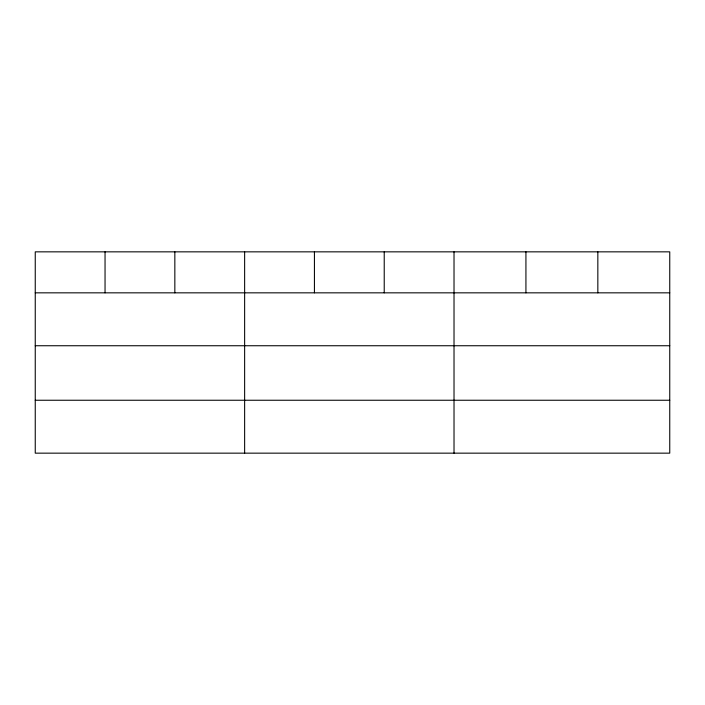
<?xml version="1.0" encoding="UTF-8"?>
<svg xmlns="http://www.w3.org/2000/svg" width="705" height="705" viewBox="0 0 705 705"><rect width="100%" height="100%" fill="white"/><g stroke="black" fill="none" stroke-linecap="round" stroke-linejoin="round"><path stroke-width="1.06" d="M669.75 345.741L669.75 251.844L35.25 251.844L35.25 453.156L669.75 453.156L669.75 345.741L35.25 345.741M35.25 292.839L669.75 292.839M35.25 400.246L669.75 400.246M597.84 251.844L597.84 292.839M525.93 251.844L525.93 292.839M454.02 251.844L454.02 453.156M384.225 251.844L384.225 292.839M314.43 251.844L314.43 292.839M244.635 251.844L244.635 453.156M174.84 251.844L174.84 292.839M105.045 251.844L105.045 292.839"/></g></svg>
